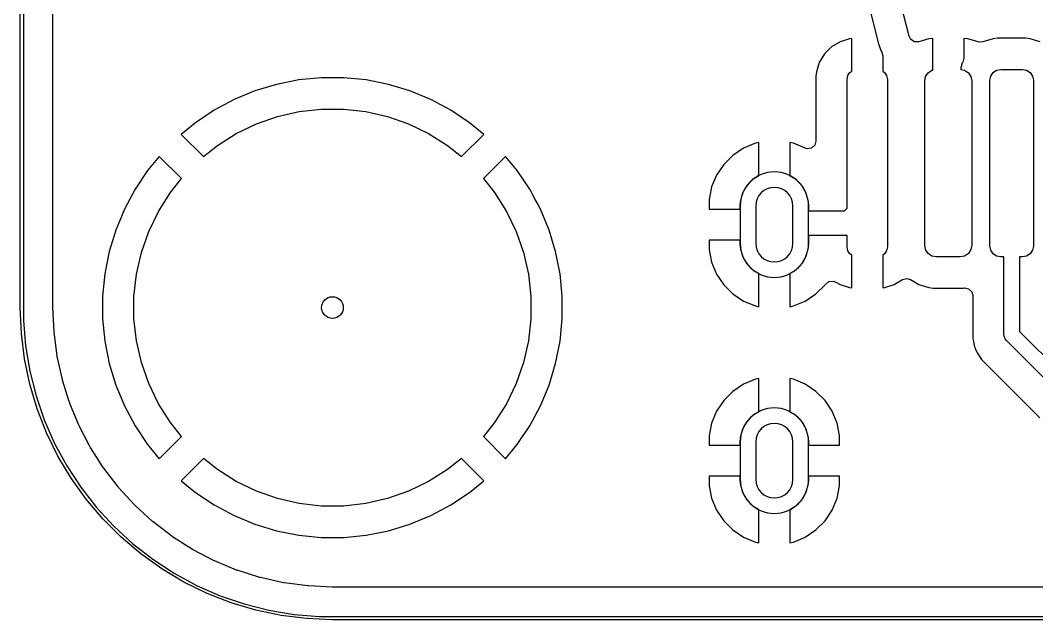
# Model space of a CAD drawing. Header units: millimetres. Extents: x 121.3 to 153.8, y -119.7 to -62.2.
# Drawn here: x 121.27 to 137.64, y -119.73 to -110.09 of the extents above; entities that cross this region are included whole.
import ezdxf

# ---------------------------------------------------------------- set-up
doc = ezdxf.new("R2010")
doc.units = ezdxf.units.MM
doc.layers.add('BLACK', color=250, linetype='CONTINUOUS')

msp = doc.modelspace()

# ---------------------------------------------------------------- linework, layer by layer
at = {"layer": 'BLACK', "linetype": 'CONTINUOUS'}
for p, q in [((121.275, -114.71), (121.275, -67.21)), ((121.325, -67.21), (121.325, -114.71)), ((135.583166, -110.342665), (135.063287, -108.263148)), ((134.760199, -109.135028), (135.092759, -110.465269)), ((121.8005, -114.528234), (121.8005, -109.207731)), ((134.473603, -110.428929), (134.335919, -110.512163)), ((134.627205, -110.381066), (134.473603, -110.428929)), ((134.659999, -110.378085), (134.627205, -110.381066)), ((134.66, -110.378085), (134.659999, -110.378085)), ((134.66, -110.904283), (134.66, -110.378085)), ((135.611101, -110.395325), (135.583166, -110.342665)), ((135.670493, -110.432126), (135.611101, -110.395325)), ((135.740353, -110.430974), (135.670493, -110.432126)), ((135.899702, -110.381319), (135.740353, -110.430974)), ((135.899712, -110.381317), (135.899702, -110.381319)), ((135.965, -110.375384), (135.899712, -110.381317)), ((135.965, -110.886934), (135.965, -110.375384)), ((136.530287, -110.381317), (136.465, -110.375384)), ((136.465, -110.375384), (136.465, -110.693959)), ((136.530297, -110.381319), (136.530287, -110.381317)), ((136.696617, -110.433146), (136.530297, -110.381319)), ((136.715167, -110.437397), (136.696617, -110.433146)), ((136.772858, -110.429435), (136.715167, -110.437397)), ((136.77357, -110.431719), (136.772858, -110.429435)), ((136.937338, -110.380686), (136.77357, -110.431719)), ((136.937341, -110.380685), (136.937338, -110.380686)), ((136.937343, -110.380685), (136.937341, -110.380685)), ((137.005406, -110.3745), (136.937343, -110.380685)), ((137.464594, -110.3745), (137.005406, -110.3745)), ((137.532657, -110.380685), (137.464594, -110.3745)), ((137.532659, -110.380685), (137.532657, -110.380685)), ((137.532661, -110.380686), (137.532659, -110.380685)), ((137.69643, -110.431719), (137.532661, -110.380686)), ((134.335919, -110.512163), (134.222163, -110.625919)), ((135.092759, -110.465269), (135.136606, -110.579551)), ((135.136606, -110.579551), (135.136607, -110.579553)), ((135.136607, -110.579553), (135.14554, -110.596391)), ((135.14554, -110.596391), (135.16, -110.654502)), ((134.138929, -110.763603), (134.091065, -110.917207)), ((134.222163, -110.625919), (134.138929, -110.763603)), ((135.16, -110.654502), (135.16, -110.904283)), ((136.439487, -110.77073), (136.415, -110.849311)), ((136.447119, -110.758106), (136.439487, -110.77073)), ((136.465, -110.693959), (136.447119, -110.758106)), ((134.091065, -110.917207), (134.085, -110.983956)), ((134.59737, -110.975314), (134.632595, -110.922595)), ((134.632595, -110.922595), (134.66, -110.904283)), ((135.16, -110.904283), (135.187405, -110.922595)), ((135.187405, -110.922595), (135.22263, -110.975314)), ((135.849463, -110.99229), (135.89065, -110.93065)), ((135.89065, -110.93065), (135.95229, -110.889463)), ((135.95229, -110.889463), (135.965, -110.886934)), ((136.415, -110.849311), (136.415, -110.876989)), ((136.415, -110.876989), (136.47771, -110.889463)), ((136.47771, -110.889463), (136.53935, -110.93065)), ((136.53935, -110.93065), (136.580537, -110.99229)), ((136.898321, -110.98303), (136.936256, -110.926256)), ((136.936256, -110.926256), (136.99303, -110.888321)), ((136.99303, -110.888321), (137.06, -110.875)), ((137.06, -110.875), (137.41, -110.875)), ((137.41, -110.875), (137.47697, -110.888321)), ((137.47697, -110.888321), (137.533744, -110.926256)), ((137.533744, -110.926256), (137.571679, -110.98303)), ((125.756443, -111.045632), (125.399909, -111.11655)), ((126.118234, -111.01), (125.756443, -111.045632)), ((126.481766, -111.01), (126.118234, -111.01)), ((126.843556, -111.045632), (126.481766, -111.01)), ((127.20009, -111.11655), (126.843556, -111.045632)), ((134.085, -110.983956), (134.085, -112.030431)), ((134.585, -111.0375), (134.59737, -110.975314)), ((134.585, -113.107158), (134.585, -111.0375)), ((135.22263, -110.975314), (135.235, -111.0375)), ((135.235, -111.0375), (135.235, -113.7325)), ((135.835, -111.065), (135.849463, -110.99229)), ((135.835, -113.705), (135.835, -111.065)), ((136.580537, -110.99229), (136.595, -111.065)), ((136.595, -111.065), (136.595, -113.705)), ((136.885, -111.05), (136.898321, -110.98303)), ((136.885, -113.72), (136.885, -111.05)), ((137.571679, -110.98303), (137.585, -111.05)), ((137.585, -111.05), (137.585, -113.72)), ((125.052002, -111.222086), (124.716135, -111.361207)), ((125.399898, -111.116553), (125.052002, -111.222086)), ((125.399909, -111.11655), (125.399898, -111.116553)), ((127.200101, -111.116553), (127.20009, -111.11655)), ((127.547997, -111.222086), (127.200101, -111.116553)), ((127.883864, -111.361207), (127.547997, -111.222086)), ((124.71613, -111.361209), (124.395537, -111.53257)), ((124.716135, -111.361207), (124.71613, -111.361209)), ((127.883869, -111.361209), (127.883864, -111.361207)), ((128.204462, -111.53257), (127.883869, -111.361209)), ((124.395519, -111.532581), (124.093258, -111.734545)), ((124.395537, -111.53257), (124.395519, -111.532581)), ((125.414126, -111.635065), (125.76398, -111.555213)), ((125.76398, -111.555213), (126.120575, -111.515034)), ((126.120575, -111.515034), (126.479425, -111.515034)), ((126.479425, -111.515034), (126.83602, -111.555213)), ((126.83602, -111.555213), (127.185874, -111.635065)), ((128.20448, -111.532581), (128.204462, -111.53257)), ((128.50675, -111.734551), (128.20448, -111.532581)), ((124.093254, -111.734548), (123.865233, -111.921679)), ((124.093258, -111.734545), (124.093254, -111.734548)), ((124.7521, -111.909285), (125.075413, -111.753585)), ((125.075413, -111.753585), (125.414126, -111.635065)), ((127.185874, -111.635065), (127.524587, -111.753585)), ((127.524587, -111.753585), (127.8479, -111.909285)), ((128.734765, -111.921678), (128.50675, -111.734551)), ((123.865233, -111.921679), (123.865233, -111.92168)), ((123.865233, -111.92168), (124.223217, -112.279664)), ((124.448252, -112.100205), (124.7521, -111.909285)), ((127.8479, -111.909285), (128.151748, -112.100205)), ((128.376781, -112.279663), (128.734766, -111.921679)), ((128.734766, -111.921679), (128.734765, -111.921678)), ((133.108727, -112.065349), (132.917641, -112.1445)), ((133.108732, -112.065347), (133.108727, -112.065349)), ((133.164999, -112.054155), (133.108732, -112.065347)), ((133.165, -112.054156), (133.164999, -112.054155)), ((133.165, -112.589685), (133.165, -112.054156)), ((133.721267, -112.065347), (133.665, -112.054155)), ((133.665, -112.054155), (133.665, -112.589685)), ((133.721272, -112.065349), (133.721267, -112.065347)), ((133.913547, -112.144992), (133.721272, -112.065349)), ((134.085, -112.030431), (134.065315, -112.09747)), ((124.223217, -112.279664), (124.448252, -112.100205)), ((128.151748, -112.100205), (128.376781, -112.279663)), ((132.917631, -112.144505), (132.745664, -112.25941)), ((132.917641, -112.1445), (132.917631, -112.144505)), ((133.943353, -112.153169), (133.913547, -112.144992)), ((134.012511, -112.143225), (133.943353, -112.153169)), ((134.065315, -112.09747), (134.012511, -112.143225)), ((123.511679, -112.275233), (123.324548, -112.503254)), ((123.51168, -112.275233), (123.511679, -112.275233)), ((123.869664, -112.633217), (123.51168, -112.275233)), ((129.088319, -112.275232), (128.730334, -112.633216)), ((129.08832, -112.275233), (129.088319, -112.275232)), ((129.275448, -112.503249), (129.08832, -112.275233)), ((132.59941, -112.405664), (132.484505, -112.577631)), ((132.599413, -112.40566), (132.59941, -112.405664)), ((132.74566, -112.259413), (132.599413, -112.40566)), ((132.745664, -112.25941), (132.74566, -112.259413)), ((123.324545, -112.503258), (123.122581, -112.805519)), ((123.324548, -112.503254), (123.324545, -112.503258)), ((129.477418, -112.805519), (129.275448, -112.503249)), ((132.4845, -112.577641), (132.40535, -112.768725)), ((132.484505, -112.577631), (132.4845, -112.577641)), ((123.690205, -112.858252), (123.869664, -112.633217)), ((128.730334, -112.633216), (128.909795, -112.858252)), ((132.906866, -112.864524), (132.978656, -112.740181)), ((132.978656, -112.740181), (133.080181, -112.638656)), ((133.080181, -112.638656), (133.165, -112.589685)), ((133.665, -112.589685), (133.749819, -112.638656)), ((133.749819, -112.638656), (133.851344, -112.740181)), ((133.851344, -112.740181), (133.923134, -112.864524)), ((123.12257, -112.805537), (122.951209, -113.12613)), ((123.122581, -112.805519), (123.12257, -112.805537)), ((123.499285, -113.1621), (123.690205, -112.858252)), ((128.909795, -112.858252), (129.100715, -113.1621)), ((129.477429, -112.805537), (129.477418, -112.805519)), ((129.566181, -112.971579), (129.477429, -112.805537)), ((132.405348, -112.768733), (132.365, -112.971579)), ((132.40535, -112.768725), (132.405348, -112.768733)), ((132.869705, -113.003211), (132.906866, -112.864524)), ((133.923134, -112.864524), (133.960295, -113.003211)), ((129.594171, -113.023945), (129.566181, -112.971579)), ((129.64879, -113.12613), (129.594171, -113.023945)), ((132.365, -112.971579), (132.365, -113.125)), ((132.865, -113.075), (132.869705, -113.003211)), ((133.960295, -113.003211), (133.965, -113.075)), ((122.951207, -113.126135), (122.812086, -113.462002)), ((122.951209, -113.12613), (122.951207, -113.126135)), ((123.343585, -113.485413), (123.499285, -113.1621)), ((129.100715, -113.1621), (129.256415, -113.485413)), ((129.648792, -113.126135), (129.64879, -113.12613)), ((129.787913, -113.462002), (129.648792, -113.126135)), ((132.365, -113.125), (132.865, -113.125)), ((132.865, -113.075), (132.865, -113.675)), ((132.865, -113.125), (132.865, -113.075)), ((132.865, -113.075), (132.865, -113.675)), ((133.965, -113.675), (133.965, -113.075)), ((133.965, -113.075), (133.965, -113.15)), ((133.965, -113.675), (133.965, -113.075)), ((133.965, -113.15), (134.542158, -113.15)), ((134.542158, -113.15), (134.585, -113.107158)), ((122.812086, -113.462002), (122.706553, -113.809898)), ((123.225065, -113.824126), (123.343585, -113.485413)), ((129.256415, -113.485413), (129.374935, -113.824126)), ((129.832696, -113.609633), (129.787913, -113.462002)), ((133.965, -113.55), (133.965, -113.675)), ((134.585, -113.55), (133.965, -113.55)), ((134.585, -113.7325), (134.585, -113.55)), ((129.893446, -113.809898), (129.832696, -113.609633)), ((132.365, -113.625), (132.365, -113.77842)), ((132.865, -113.625), (132.365, -113.625)), ((132.865, -113.675), (132.865, -113.625)), ((132.869705, -113.746789), (132.865, -113.675)), ((133.965, -113.675), (133.960295, -113.746789)), ((135.849463, -113.77771), (135.835, -113.705)), ((136.595, -113.705), (136.580537, -113.77771)), ((136.898321, -113.78697), (136.885, -113.72)), ((137.585, -113.72), (137.571679, -113.78697)), ((122.70655, -113.809909), (122.635632, -114.166443)), ((122.706553, -113.809898), (122.70655, -113.809909)), ((123.145213, -114.17398), (123.225065, -113.824126)), ((129.374935, -113.824126), (129.454787, -114.17398)), ((129.893449, -113.809909), (129.893446, -113.809898)), ((129.964367, -114.166443), (129.893449, -113.809909)), ((132.365, -113.77842), (132.405348, -113.981266)), ((132.906866, -113.885476), (132.869705, -113.746789)), ((132.978656, -114.009819), (132.906866, -113.885476)), ((133.923134, -113.885476), (133.851344, -114.009819)), ((133.960295, -113.746789), (133.923134, -113.885476)), ((134.59737, -113.794686), (134.585, -113.7325)), ((134.632595, -113.847405), (134.59737, -113.794686)), ((134.66, -113.865716), (134.632595, -113.847405)), ((134.66, -114.391914), (134.66, -113.865716)), ((135.187405, -113.847405), (135.16, -113.865716)), ((135.16, -113.865716), (135.16, -114.391914)), ((135.22263, -113.794686), (135.187405, -113.847405)), ((135.235, -113.7325), (135.22263, -113.794686)), ((135.89065, -113.83935), (135.849463, -113.77771)), ((135.95229, -113.880537), (135.89065, -113.83935)), ((136.025, -113.895), (135.95229, -113.880537)), ((136.47771, -113.880537), (136.405, -113.895)), ((136.53935, -113.83935), (136.47771, -113.880537)), ((136.580537, -113.77771), (136.53935, -113.83935)), ((136.936256, -113.843744), (136.898321, -113.78697)), ((136.99303, -113.881679), (136.936256, -113.843744)), ((137.06, -113.895), (136.99303, -113.881679)), ((137.47697, -113.881679), (137.41, -113.895)), ((137.533744, -113.843744), (137.47697, -113.881679)), ((137.571679, -113.78697), (137.533744, -113.843744)), ((132.405348, -113.981266), (132.40535, -113.981274)), ((132.40535, -113.981274), (132.4845, -114.172358)), ((133.080181, -114.111344), (132.978656, -114.009819)), ((133.851344, -114.009819), (133.749819, -114.111344)), ((136.405, -113.895), (136.025, -113.895)), ((137.11, -113.895), (137.06, -113.895)), ((137.11, -115.145), (137.11, -113.895)), ((137.41, -113.895), (137.36, -113.895)), ((137.36, -113.895), (137.36, -115.093223)), ((122.635632, -114.166443), (122.6, -114.528234)), ((123.105034, -114.530575), (123.145213, -114.17398)), ((129.454787, -114.17398), (129.494966, -114.530575)), ((130, -114.528234), (129.964367, -114.166443)), ((132.4845, -114.172358), (132.484505, -114.172368)), ((132.484505, -114.172368), (132.59941, -114.344335)), ((133.165, -114.160314), (133.080181, -114.111344)), ((133.165, -114.695842), (133.165, -114.160314)), ((133.749819, -114.111344), (133.665, -114.160314)), ((133.665, -114.160314), (133.665, -114.695842)), ((132.59941, -114.344335), (132.599413, -114.344339)), ((132.599413, -114.344339), (132.74566, -114.490586)), ((134.084339, -114.490586), (134.230584, -114.344341)), ((134.230584, -114.34434), (134.236219, -114.335908)), ((134.230584, -114.344341), (134.230584, -114.34434)), ((134.236219, -114.335908), (134.289829, -114.2911)), ((134.289829, -114.2911), (134.359153, -114.282389)), ((134.359153, -114.282389), (134.403475, -114.298676)), ((134.403475, -114.298676), (134.473607, -114.341072)), ((134.473607, -114.341072), (134.473606, -114.341072)), ((134.473606, -114.341072), (134.627197, -114.388932)), ((135.192802, -114.388932), (135.346392, -114.341072)), ((135.346392, -114.341072), (135.480283, -114.260132)), ((135.480283, -114.260132), (135.547837, -114.242296)), ((135.547837, -114.242296), (135.608582, -114.260132)), ((135.608582, -114.260132), (135.67006, -114.297296)), ((135.67006, -114.297296), (135.739529, -114.339291)), ((135.739529, -114.339291), (135.89962, -114.389177)), ((121.8005, -114.707293), (121.8005, -114.528234)), ((122.6, -114.528234), (122.6, -114.891765)), ((123.105034, -114.889425), (123.105034, -114.530575)), ((129.494966, -114.530575), (129.494966, -114.889425)), ((130, -114.891765), (130, -114.528234)), ((132.74566, -114.490586), (132.745664, -114.490589)), ((132.745664, -114.490589), (132.917631, -114.605494)), ((133.912368, -114.605494), (134.084335, -114.490589)), ((134.084335, -114.490589), (134.084339, -114.490586)), ((134.627197, -114.388932), (134.627207, -114.388935)), ((134.627207, -114.388935), (134.659999, -114.391914)), ((134.659999, -114.391914), (134.66, -114.391914)), ((135.16, -114.391914), (135.192792, -114.388935)), ((135.192792, -114.388935), (135.192802, -114.388932)), ((135.89962, -114.389177), (135.969199, -114.3955)), ((135.969199, -114.3955), (136.4608, -114.395499)), ((136.4608, -114.395499), (136.460808, -114.395499)), ((136.460808, -114.395499), (136.474279, -114.394275)), ((136.474279, -114.394275), (136.542825, -114.407812)), ((136.542825, -114.407812), (136.59317, -114.456259)), ((136.59317, -114.456259), (136.6095, -114.517766)), ((136.6095, -114.517766), (136.6095, -115.083393)), ((132.917631, -114.605494), (132.917641, -114.605499)), ((132.917641, -114.605499), (133.108723, -114.684648)), ((133.108723, -114.684648), (133.108725, -114.684649)), ((133.108725, -114.684649), (133.165, -114.695842)), ((133.665, -114.695842), (133.721274, -114.684649)), ((133.721274, -114.684649), (133.721276, -114.684648)), ((133.721276, -114.684648), (133.912358, -114.605499)), ((133.912358, -114.605499), (133.912368, -114.605494)), ((121.292163, -115.124961), (121.275, -114.71)), ((121.325, -114.71), (121.325, -114.915768)), ((121.800618, -114.712702), (121.8005, -114.707293)), ((121.817386, -115.096771), (121.800618, -114.712702)), ((121.325, -114.915768), (121.358985, -115.325897)), ((122.6, -114.891765), (122.635632, -115.253556)), ((123.145213, -115.24602), (123.105034, -114.889425)), ((129.494966, -114.889425), (129.454787, -115.24602)), ((129.964367, -115.253556), (130, -114.891765)), ((121.343534, -115.537088), (121.292163, -115.124961)), ((121.818326, -115.107506), (121.817386, -115.096771)), ((121.868152, -115.485971), (121.818326, -115.107506)), ((136.6095, -115.083393), (136.6095, -115.206607)), ((137.112402, -115.169386), (137.11, -115.145)), ((137.131066, -115.214446), (137.112402, -115.169386)), ((137.36, -115.093223), (138.141777, -115.875)), ((121.358985, -115.325897), (121.426721, -115.731819)), ((122.635632, -115.253556), (122.70655, -115.61009)), ((123.225065, -115.595874), (123.145213, -115.24602)), ((129.454787, -115.24602), (129.374935, -115.595874)), ((129.893449, -115.61009), (129.964367, -115.253556)), ((136.6095, -115.206607), (136.618472, -115.251714)), ((136.618472, -115.251714), (136.633537, -115.327452)), ((136.633537, -115.327452), (136.647347, -115.360792)), ((137.131071, -115.214451), (137.131066, -115.214446)), ((137.146612, -115.233388), (137.131071, -115.214451)), ((138.001612, -116.088389), (137.146612, -115.233388)), ((121.870025, -115.496597), (121.868152, -115.485971)), ((121.952648, -115.869284), (121.870025, -115.496597)), ((136.647347, -115.360792), (136.650377, -115.368108)), ((136.650377, -115.368108), (136.650379, -115.368114)), ((136.650379, -115.368114), (136.680685, -115.44128)), ((136.680685, -115.44128), (136.68069, -115.441289)), ((136.68069, -115.441289), (136.710828, -115.486392)), ((136.710828, -115.486392), (136.710829, -115.486394)), ((136.710829, -115.486394), (136.74914, -115.543731)), ((121.428764, -115.943565), (121.343534, -115.537088)), ((122.70655, -115.61009), (122.706553, -115.610101)), ((122.706553, -115.610101), (122.812086, -115.957997)), ((123.343585, -115.934587), (123.225065, -115.595874)), ((129.374935, -115.595874), (129.256415, -115.934587)), ((129.787913, -115.957997), (129.893446, -115.610101)), ((129.893446, -115.610101), (129.893449, -115.61009)), ((136.74914, -115.543731), (136.749141, -115.543732)), ((136.749141, -115.543732), (136.749142, -115.543733)), ((136.749142, -115.543733), (136.836267, -115.630858)), ((136.836267, -115.630858), (136.836268, -115.630858)), ((136.836268, -115.630858), (136.843335, -115.637925)), ((136.843335, -115.637925), (136.843334, -115.637925)), ((136.843334, -115.637925), (136.843338, -115.637928)), ((136.843338, -115.637928), (137.691263, -116.485855)), ((121.426721, -115.731819), (121.527747, -116.130761)), ((121.547268, -116.341615), (121.428764, -115.943565)), ((121.955442, -115.87971), (121.952648, -115.869284)), ((122.058213, -116.20566), (121.955442, -115.87971)), ((122.812086, -115.957997), (122.951207, -116.293864)), ((123.499285, -116.2579), (123.343585, -115.934587)), ((129.256415, -115.934587), (129.100715, -116.2579)), ((129.648792, -116.293864), (129.787913, -115.957997)), ((132.917631, -115.944505), (132.745664, -116.05941)), ((132.917641, -115.9445), (132.917631, -115.944505)), ((133.108727, -115.865349), (132.917641, -115.9445)), ((133.108732, -115.865347), (133.108727, -115.865349)), ((133.164999, -115.854155), (133.108732, -115.865347)), ((133.165, -115.854156), (133.164999, -115.854155)), ((133.165, -116.389685), (133.165, -115.854156)), ((133.721267, -115.865347), (133.665, -115.854155)), ((133.665, -115.854155), (133.665, -116.389685)), ((133.721272, -115.865349), (133.721267, -115.865347)), ((133.912358, -115.9445), (133.721272, -115.865349)), ((133.912368, -115.944505), (133.912358, -115.9445)), ((134.084335, -116.05941), (133.912368, -115.944505)), ((121.527747, -116.130761), (121.661372, -116.519998)), ((132.74566, -116.059413), (132.599413, -116.20566)), ((132.745664, -116.05941), (132.74566, -116.059413)), ((134.084339, -116.059413), (134.084335, -116.05941)), ((134.230586, -116.20566), (134.084339, -116.059413)), ((121.698239, -116.72852), (121.547268, -116.341615)), ((122.070224, -116.243755), (122.058213, -116.20566)), ((122.07392, -116.253911), (122.070224, -116.243755)), ((122.217881, -116.601463), (122.07392, -116.253911)), ((122.951207, -116.293864), (122.951209, -116.293869)), ((122.951209, -116.293869), (123.12257, -116.614462)), ((123.690205, -116.561748), (123.499285, -116.2579)), ((129.100715, -116.2579), (128.909795, -116.561748)), ((129.477429, -116.614462), (129.64879, -116.293869)), ((129.64879, -116.293869), (129.648792, -116.293864)), ((132.59941, -116.205664), (132.484505, -116.377631)), ((132.599413, -116.20566), (132.59941, -116.205664)), ((134.230589, -116.205664), (134.230586, -116.20566)), ((134.345494, -116.377631), (134.230589, -116.205664)), ((132.4845, -116.377641), (132.40535, -116.568725)), ((132.484505, -116.377631), (132.4845, -116.377641)), ((132.978656, -116.540181), (133.080181, -116.438656)), ((133.080181, -116.438656), (133.165, -116.389685)), ((133.665, -116.389685), (133.749819, -116.438656)), ((133.749819, -116.438656), (133.851344, -116.540181)), ((134.345499, -116.377641), (134.345494, -116.377631)), ((134.424649, -116.568725), (134.345499, -116.377641)), ((121.661372, -116.519998), (121.826684, -116.896871)), ((122.219997, -116.606572), (122.217881, -116.601463)), ((122.224566, -116.616369), (122.219997, -116.606572)), ((122.385229, -116.925), (122.224566, -116.616369)), ((123.12257, -116.614462), (123.122581, -116.61448)), ((123.122581, -116.61448), (123.324551, -116.91675)), ((123.869663, -116.786781), (123.690205, -116.561748)), ((128.909795, -116.561748), (128.730335, -116.786782)), ((129.422547, -116.696601), (129.477418, -116.61448)), ((129.477418, -116.61448), (129.477429, -116.614462)), ((132.405348, -116.568733), (132.365, -116.771579)), ((132.40535, -116.568725), (132.405348, -116.568733)), ((132.869705, -116.803211), (132.906866, -116.664524)), ((132.906866, -116.664524), (132.978656, -116.540181)), ((133.851344, -116.540181), (133.923134, -116.664524)), ((133.923134, -116.664524), (133.960295, -116.803211)), ((134.424651, -116.568733), (134.424649, -116.568725)), ((134.464999, -116.771579), (134.424651, -116.568733)), ((121.880644, -117.101636), (121.698239, -116.72852)), ((123.511679, -117.144766), (123.869663, -116.786781)), ((128.730335, -116.786782), (129.088319, -117.144766)), ((129.275464, -116.916727), (129.372449, -116.771579)), ((129.372449, -116.771579), (129.422547, -116.696602)), ((129.422547, -116.696602), (129.422547, -116.696601)), ((132.365, -116.771579), (132.365, -116.925)), ((132.865, -116.875), (132.869705, -116.803211)), ((133.960295, -116.803211), (133.965, -116.875)), ((134.465, -116.771583), (134.464999, -116.771579)), ((134.465, -116.925), (134.465, -116.771583)), ((121.826684, -116.896871), (122.022553, -117.258805)), ((122.400816, -116.954942), (122.385229, -116.925)), ((122.406224, -116.96431), (122.400816, -116.954942)), ((122.611318, -117.286244), (122.406224, -116.96431)), ((123.324551, -116.91675), (123.511678, -117.144765)), ((129.08832, -117.144765), (129.275447, -116.91675)), ((129.275447, -116.91675), (129.275464, -116.916727)), ((132.365, -116.925), (132.865, -116.925)), ((132.865, -116.875), (132.865, -117.475)), ((132.865, -116.925), (132.865, -116.875)), ((132.865, -116.875), (132.865, -117.475)), ((133.965, -117.475), (133.965, -116.875)), ((133.965, -116.875), (133.965, -116.925)), ((133.965, -117.475), (133.965, -116.875)), ((133.965, -116.925), (134.465, -116.925)), ((122.093238, -117.458415), (121.880644, -117.101636)), ((123.511678, -117.144765), (123.511679, -117.144766)), ((124.223216, -117.140334), (123.865232, -117.498319)), ((124.448252, -117.319795), (124.223216, -117.140334)), ((128.376782, -117.140335), (128.151748, -117.319795)), ((128.697766, -117.461319), (128.376782, -117.140335)), ((129.088319, -117.144766), (129.08832, -117.144765)), ((122.022553, -117.258805), (122.247641, -117.603329)), ((122.617523, -117.295105), (122.611318, -117.286244)), ((122.793921, -117.524991), (122.617523, -117.295105)), ((124.7521, -117.510715), (124.448252, -117.319795)), ((128.151748, -117.319795), (127.8479, -117.510715)), ((122.334569, -117.796419), (122.093238, -117.458415)), ((128.734766, -117.498319), (128.697766, -117.461319)), ((132.365, -117.425), (132.365, -117.57842)), ((132.865, -117.425), (132.365, -117.425)), ((132.865, -117.475), (132.865, -117.425)), ((132.869705, -117.546789), (132.865, -117.475)), ((133.965, -117.475), (133.960295, -117.546789)), ((134.465, -117.425), (133.965, -117.425)), ((133.965, -117.425), (133.965, -117.475)), ((134.465, -117.578417), (134.465, -117.425)), ((122.247641, -117.603329), (122.500411, -117.928088)), ((122.849889, -117.59793), (122.793921, -117.524991)), ((122.856843, -117.606217), (122.849889, -117.59793)), ((123.114715, -117.887635), (122.856843, -117.606217)), ((123.865232, -117.498319), (123.865233, -117.49832)), ((123.865233, -117.49832), (124.093249, -117.685448)), ((125.075413, -117.666415), (124.7521, -117.510715)), ((127.8479, -117.510715), (127.524587, -117.666415)), ((128.50675, -117.685447), (128.734765, -117.49832)), ((128.734765, -117.49832), (128.734766, -117.498319)), ((132.365, -117.57842), (132.405348, -117.781266)), ((132.906866, -117.685476), (132.869705, -117.546789)), ((133.960295, -117.546789), (133.923134, -117.685476)), ((134.424651, -117.781266), (134.464999, -117.57842)), ((134.464999, -117.57842), (134.465, -117.578417)), ((122.602987, -118.11334), (122.334569, -117.796419)), ((124.093249, -117.685448), (124.395519, -117.887418)), ((125.414126, -117.784935), (125.075413, -117.666415)), ((125.76398, -117.864787), (125.414126, -117.784935)), ((127.185874, -117.784935), (126.83602, -117.864787)), ((127.524587, -117.666415), (127.185874, -117.784935)), ((128.20448, -117.887418), (128.506736, -117.685457)), ((128.506736, -117.685457), (128.50675, -117.685447)), ((132.405348, -117.781266), (132.40535, -117.781274)), ((132.40535, -117.781274), (132.4845, -117.972358)), ((132.978656, -117.809819), (132.906866, -117.685476)), ((133.080181, -117.911344), (132.978656, -117.809819)), ((133.851344, -117.809819), (133.749819, -117.911344)), ((133.923134, -117.685476), (133.851344, -117.809819)), ((134.345499, -117.972358), (134.424649, -117.781274)), ((134.424649, -117.781274), (134.424651, -117.781266)), ((122.500411, -117.928088), (122.779136, -118.230864)), ((123.122364, -117.895284), (123.114715, -117.887635)), ((123.403782, -118.153156), (123.122364, -117.895284)), ((124.395519, -117.887418), (124.395537, -117.887429)), ((124.395537, -117.887429), (124.71613, -118.05879)), ((126.120575, -117.904966), (125.76398, -117.864787)), ((126.479425, -117.904966), (126.120575, -117.904966)), ((126.83602, -117.864787), (126.479425, -117.904966)), ((127.883869, -118.05879), (128.204462, -117.887429)), ((128.204462, -117.887429), (128.20448, -117.887418)), ((132.4845, -117.972358), (132.484505, -117.972368)), ((132.484505, -117.972368), (132.59941, -118.144335)), ((133.165, -117.960314), (133.080181, -117.911344)), ((133.165, -118.495842), (133.165, -117.960314)), ((133.749819, -117.911344), (133.665, -117.960314)), ((133.665, -117.960314), (133.665, -118.495842)), ((134.230589, -118.144335), (134.345494, -117.972368)), ((134.345494, -117.972368), (134.345499, -117.972358)), ((122.89666, -118.407013), (122.602987, -118.11334)), ((124.71613, -118.05879), (124.716135, -118.058792)), ((124.716135, -118.058792), (125.052002, -118.197913)), ((127.547997, -118.197913), (127.883864, -118.058792)), ((127.883864, -118.058792), (127.883869, -118.05879)), ((122.779136, -118.230864), (123.081912, -118.509589)), ((123.412069, -118.16011), (123.403782, -118.153156)), ((123.714894, -118.392476), (123.412069, -118.16011)), ((125.052002, -118.197913), (125.399898, -118.303446)), ((125.399898, -118.303446), (125.399909, -118.303449)), ((125.399909, -118.303449), (125.756443, -118.374367)), ((126.843556, -118.374367), (127.20009, -118.303449)), ((127.20009, -118.303449), (127.200101, -118.303446)), ((127.200101, -118.303446), (127.547997, -118.197913)), ((132.59941, -118.144335), (132.599413, -118.144339)), ((132.599413, -118.144339), (132.74566, -118.290586)), ((132.74566, -118.290586), (132.745664, -118.290589)), ((132.745664, -118.290589), (132.917631, -118.405494)), ((133.912368, -118.405494), (134.084335, -118.290589)), ((134.084335, -118.290589), (134.084339, -118.290586)), ((134.084339, -118.290586), (134.230586, -118.144339)), ((134.230586, -118.144339), (134.230589, -118.144335)), ((123.213581, -118.675431), (122.89666, -118.407013)), ((123.723755, -118.398681), (123.714894, -118.392476)), ((124.045689, -118.603775), (123.723755, -118.398681)), ((125.756443, -118.374367), (126.118234, -118.41)), ((126.118234, -118.41), (126.481766, -118.41)), ((126.481766, -118.41), (126.843556, -118.374367)), ((132.917631, -118.405494), (132.917641, -118.405499)), ((132.917641, -118.405499), (133.108723, -118.484648)), ((133.721276, -118.484648), (133.912358, -118.405499)), ((133.912358, -118.405499), (133.912368, -118.405494)), ((123.081912, -118.509589), (123.406671, -118.762359)), ((124.055057, -118.609183), (124.045689, -118.603775)), ((124.393623, -118.78543), (124.055057, -118.609183)), ((133.108723, -118.484648), (133.108725, -118.484649)), ((133.108725, -118.484649), (133.165, -118.495842)), ((133.665, -118.495842), (133.721274, -118.484649)), ((133.721274, -118.484649), (133.721276, -118.484648)), ((123.551585, -118.916762), (123.213581, -118.675431)), ((123.406671, -118.762359), (123.751195, -118.987447)), ((124.403427, -118.790002), (124.393623, -118.78543)), ((124.756078, -118.936075), (124.403427, -118.790002)), ((123.908364, -119.129356), (123.551585, -118.916762)), ((124.766244, -118.939775), (124.756078, -118.936075)), ((125.130278, -119.054554), (124.766244, -118.939775)), ((123.751195, -118.987447), (124.113129, -119.183316)), ((125.140727, -119.057354), (125.130278, -119.054554)), ((125.513389, -119.139971), (125.140727, -119.057354)), ((124.28148, -119.311761), (123.908364, -119.129356)), ((124.113129, -119.183316), (124.490002, -119.348628)), ((125.524042, -119.141849), (125.513389, -119.139971)), ((125.902473, -119.191671), (125.524042, -119.141849)), ((125.913249, -119.192614), (125.902473, -119.191671)), ((126.297297, -119.209382), (125.913249, -119.192614)), ((126.302706, -119.2095), (126.297297, -119.209382)), ((148.797294, -119.2095), (126.302706, -119.2095)), ((124.668385, -119.462732), (124.28148, -119.311761)), ((124.490002, -119.348628), (124.879239, -119.482253)), ((125.066435, -119.581236), (124.668385, -119.462732)), ((124.879239, -119.482253), (125.278181, -119.583279)), ((125.472912, -119.666466), (125.066435, -119.581236)), ((125.278181, -119.583279), (125.684103, -119.651015)), ((125.885039, -119.717837), (125.472912, -119.666466)), ((125.684103, -119.651015), (126.094232, -119.685)), ((126.3, -119.735), (125.885039, -119.717837)), ((126.094232, -119.685), (126.3, -119.685)), ((126.3, -119.685), (148.8, -119.685)), ((148.8, -119.735), (126.3, -119.735))]:
    msp.add_line(p, q, dxfattribs=at)
at = {"layer": 'BLACK'}
msp.add_circle((126.3, -114.71), 0.175, dxfattribs=at)
msp.add_circle((126.3, -114.71), 0.175, dxfattribs=at)
for centre, start, end in [((133.415, -113.075), 0, 180), ((133.415, -113.075), 0, 180), ((133.415, -113.675), -180, 0), ((133.415, -113.675), -180, 0), ((133.415, -116.875), 0, 180), ((133.415, -116.875), 0, 180), ((133.415, -117.475), -180, 0), ((133.415, -117.475), -180, 0)]:
    msp.add_arc(centre, 0.55, start, end, dxfattribs=at)
at = {"layer": 'WHITE', "linetype": 'CONTINUOUS'}
for p, q in [((133.115, -113.075), (133.115, -113.675)), ((133.715, -113.675), (133.715, -113.075)), ((133.115, -116.875), (133.115, -117.475)), ((133.715, -117.475), (133.715, -116.875))]:
    msp.add_line(p, q, dxfattribs=at)
at = {"layer": 'WHITE'}
msp.add_circle((126.3, -114.71), 0.175, dxfattribs=at)
for centre, start, end in [((133.415, -113.075), 0, 180), ((133.415, -113.675), -180, 0), ((133.415, -116.875), 0, 180), ((133.415, -117.475), -180, 0)]:
    msp.add_arc(centre, 0.3, start, end, dxfattribs=at)

doc.saveas('drawing.dxf')
